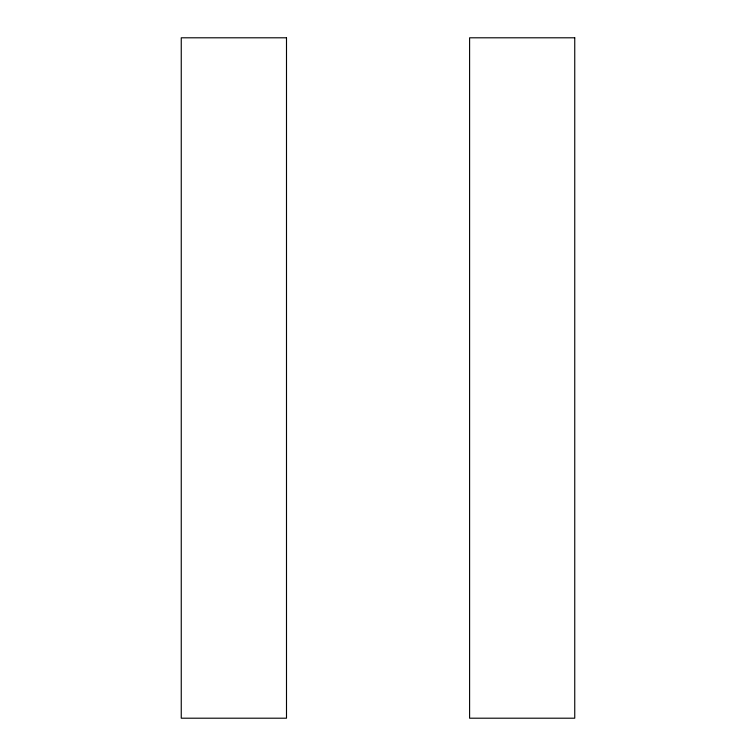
<?xml version="1.0" encoding="UTF-8"?>
<svg xmlns="http://www.w3.org/2000/svg" width="756" height="756" viewBox="0 0 756 756"><rect width="100%" height="100%" fill="white"/><g stroke="black" fill="none" stroke-linecap="round" stroke-linejoin="round"><path stroke-width="1.13" d="M286.496 37.8L181.251 37.8L181.251 718.2L286.496 718.2L286.496 37.8M574.749 37.8L469.599 37.8L469.599 718.2L574.749 718.2L574.749 37.8"/></g></svg>
